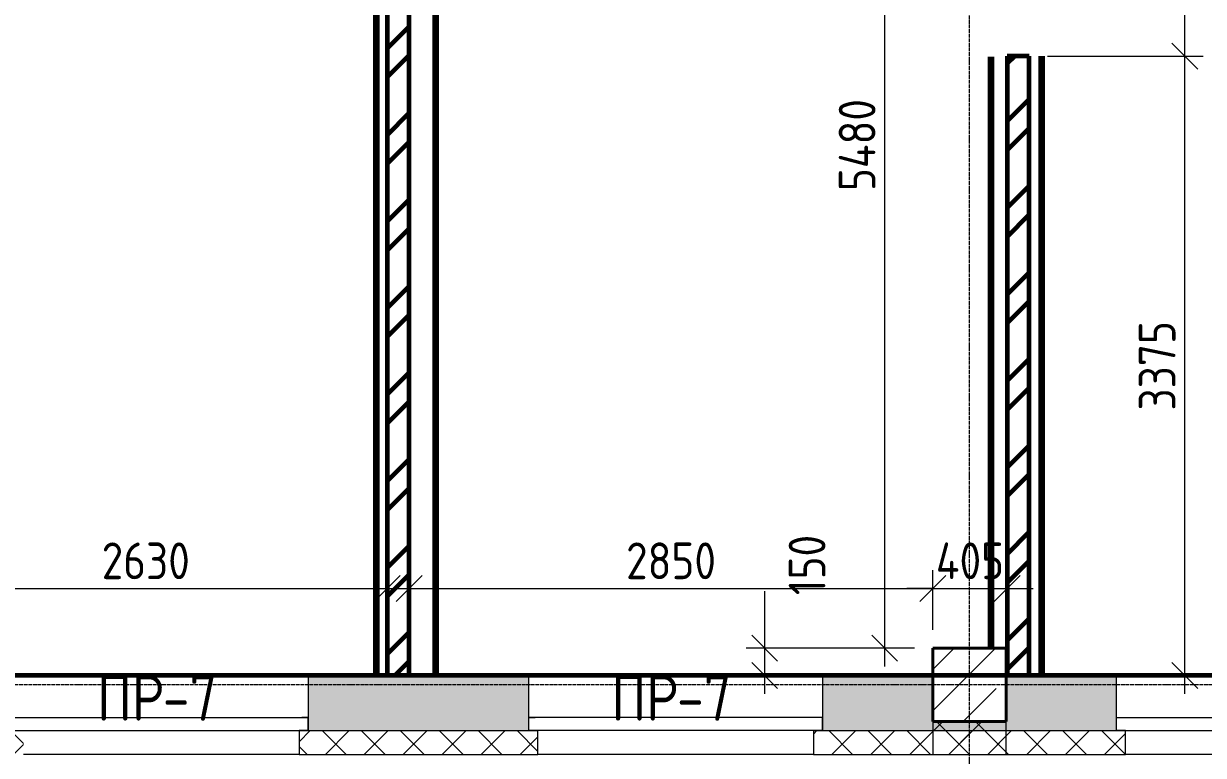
# Model space of a CAD drawing. Header units: millimetres. Extents: x -56773 to 221258, y -262288 to 26541.
# Drawn here: x 16659 to 23083, y -206008 to -202022 of the extents above; entities that cross this region are included whole.
import ezdxf

# ---------------------------------------------------------------- set-up
doc = ezdxf.new("R2010")
doc.units = ezdxf.units.MM
doc.linetypes.add('ADSK_Линия сетки', pattern=[25, 20, -2.5, 0, -2.5])
for name, color, linetype, lineweight in [('1.3) Кирпич перегородка сент', 30, 'Continuous', 60), ('3.1 Штукатурка внешн стен для инвесторов', 5, 'Continuous', 60), ('3.2) Штук 4 вып Сентябрь', 162, 'Continuous', 120), ('4.3)Шпакл баз сент инв подв и 1 эт', 6, 'Continuous', 60), ('_ Окна', 7, 'Continuous', 18), ('Марки', 7, 'Continuous', 20), ('Несущие колонны', 7, 'Continuous', 18), ('Окна', 7, 'Continuous', 9), ('Оси', 7, 'Continuous', 9), ('Размеры', 7, 'Continuous', 9), ('Стены внутренние', 7, 'Continuous', 18), ('Стены наружные', 7, 'Continuous', 18), ('Стены штриховка', 7, 'Continuous', 9)]:
    doc.layers.add(name, color=color, linetype=linetype, lineweight=lineweight)
doc.styles.add('GOST Common_2', font='', dxfattribs={"width": 0.9, "height": 250})
doc.styles.add('GOST Common_3', font='', dxfattribs={"width": 0.9, "height": 200})
doc.styles.get('GOST Common_2').set_extended_font_data('GOST Common')
doc.styles.get('GOST Common_3').set_extended_font_data('GOST Common')
doc.dimstyles.new('ADSK_Основной_2_0', dxfattribs={"dimscale": 304.8, "dimtxt": 201.142999, "dimasz": 0.463911, "dimexe": 0.328084, "dimexo": 0.328084, "dimgap": 0.164042, "dimtad": 1, "dimdec": 3, "dimrnd": 0.001, "dimdsep": 46, "dimtxsty": 'GOST Common_3', "dimblk1": 'OBLIQUE', "dimblk2": 'OBLIQUE', "dimsah": 1, "dimcen": 0.09, "dimdle": 0.328084, "dimazin": 2, "dimtfac": 1, "dimtdec": 4, "dimtix": 1, "dimtmove": 0, "dimatfit": 3, "dimfxl": 1, "dimtvp": 1, "dimtolj": 1, "dimtzin": 0, "dimlwd": 20, "dimlwe": 20, "dimarcsym": 2})
doc.dimstyles.new('ADSK_Основной_2_0_2', dxfattribs={"dimscale": 304.8, "dimtxt": 201.142999, "dimasz": 0.463911, "dimexe": 0.328084, "dimexo": 0.328084, "dimgap": 0.164042, "dimtad": 1, "dimdec": 3, "dimrnd": 0.001, "dimdsep": 46, "dimtxsty": 'GOST Common_3', "dimblk1": 'OBLIQUE', "dimblk2": 'OBLIQUE', "dimsah": 1, "dimcen": 0.09, "dimdle": 0.328084, "dimazin": 2, "dimtfac": 1, "dimtdec": 4, "dimtix": 1, "dimtmove": 0, "dimatfit": 3, "dimfxl": 1, "dimtvp": 1, "dimtolj": 1, "dimtzin": 0, "dimlwd": 20, "dimlwe": 20, "dimarcsym": 2})
pattern_1 = [(45, (9.36, -198628.46), (-106.066, 106.066), []), (135, (9.36, -198628.46), (-106.066, -106.066), [])]
pattern_2 = [(45, (9.36, -198628.46), (-235.7317, 235.7317), []), (45, (166.5, -198628.46), (-235.7317, 235.7317), [])]

# ---------------------------------------------------------------- blocks, each defined once
blk = doc.blocks.new('ADSK_КолоннаЖБ_Прямоугольная - 400x400 мм-1807143-Кладочный план 4-го этажа')
at = {"layer": 'Несущие колонны', "lineweight": 40}
for p, q in [((-200, 200), (200, 200)), ((-200, -200), (-200, 200)), ((200, 200), (200, -200)), ((200, -200), (-200, -200))]:
    blk.add_line(p, q, dxfattribs=at)
blk = doc.blocks.new('ОКНО L03 _2СТ_RS - ОК-5_1600х2000h-3556615-Кладочный план 4-го этажа')
at = {"layer": '_ Окна'}
for p, q in [((-838.1, 149), (761.9, 149)), ((-838.1, 149), (-838.1, 79)), ((-838.1, 149), (-833.1, 149)), ((-818.1, 149), (-38.1, 149)), ((-38.1, 149), (741.9, 149)), ((761.9, 149), (756.9, 149)), ((761.9, 149), (761.9, 79)), ((-838.1, 79), (761.9, 79)), ((-838.1, 79), (-803.1, 79)), ((-818.1, 79), (-38.1, 79)), ((-38.1, 79), (741.9, 79)), ((761.9, 79), (726.9, 79))]:
    blk.add_line(p, q, dxfattribs=at)
at = {"layer": 'Окна'}
blk.add_line((-888.1, -150), (811.9, -150), dxfattribs=at)
blk = doc.blocks.new('ОКНО L03 _2СТ_RS - ОК-5_1600х2000h-3556607-Кладочный план 4-го этажа')
at = {"layer": '_ Окна'}
for p, q in [((-838.1, -79), (761.9, -79)), ((-838.1, -149), (-838.1, -79)), ((-838.1, -79), (-803.1, -79)), ((-818.1, -79), (-38.1, -79)), ((-38.1, -79), (741.9, -79)), ((761.9, -79), (726.9, -79)), ((761.9, -149), (761.9, -79)), ((-838.1, -149), (761.9, -149)), ((-838.1, -149), (-833.1, -149)), ((-818.1, -149), (-38.1, -149)), ((-38.1, -149), (741.9, -149)), ((761.9, -149), (756.9, -149))]:
    blk.add_line(p, q, dxfattribs=at)
at = {"layer": 'Окна'}
blk.add_line((-888.1, 150), (811.9, 150), dxfattribs=at)
blk = doc.blocks.new('_Oblique')
at = {"color": 0, "linetype": 'ByBlock', "lineweight": -2}
blk.add_line((-0.5, -0.5), (0.5, 0.5), dxfattribs=at)
blk = doc.blocks.new('*D6056')
at = {"layer": 'Defpoints', "color": 0, "lineweight": 25, "transparency": 16777216}
for p in [(22134.4, -202198.5), (22981.1, -202198.5), (22881.1, -205573.5)]:
    blk.add_point(p, dxfattribs=at)
at = {"layer": 'Размеры', "color": 0, "lineweight": 20, "transparency": 16777216}
for p, q in [((22981.1, -205673.5), (22981.1, -202098.5)), ((22234.4, -202198.5), (23081.1, -202198.5)), ((22981.1, -205573.5), (23081.1, -205573.5))]:
    blk.add_line(p, q, dxfattribs=at)
at = {"layer": 'Размеры', "color": 0, "lineweight": 20, "transparency": 16777216, "xscale": 141.4, "yscale": 141.4, "zscale": 141.4}
for p, rotation in [((22981.1, -202198.5), 90), ((22981.1, -205573.5), 270)]:
    blk.add_blockref('_Oblique', p, dxfattribs=dict(at, rotation=rotation))
at = {"layer": 'Размеры', "color": 0, "lineweight": 9, "transparency": 16777216, "insert": (22831.1, -203886), "char_height": 200, "width": 605.475, "attachment_point": 5, "rotation": 90, "style": 'GOST Common_3'}
blk.add_mtext('\\A1;3375', dxfattribs=at)
blk = doc.blocks.new('*D6057')
at = {"layer": 'Defpoints', "color": 0, "lineweight": 25, "transparency": 16777216}
for p in [(22134.4, -200948.5), (22981.1, -200948.5), (22134.4, -202198.5)]:
    blk.add_point(p, dxfattribs=at)
at = {"layer": 'Размеры', "color": 0, "lineweight": 20, "transparency": 16777216}
for p, q in [((22981.1, -202298.5), (22981.1, -200848.5)), ((22234.4, -200948.5), (23081.1, -200948.5)), ((22234.4, -202198.5), (23081.1, -202198.5))]:
    blk.add_line(p, q, dxfattribs=at)
at = {"layer": 'Размеры', "color": 0, "lineweight": 20, "transparency": 16777216, "xscale": 141.4, "yscale": 141.4, "zscale": 141.4}
for p, rotation in [((22981.1, -200948.5), 90), ((22981.1, -202198.5), 270)]:
    blk.add_blockref('_Oblique', p, dxfattribs=dict(at, rotation=rotation))
at = {"layer": 'Размеры', "color": 0, "lineweight": 9, "transparency": 16777216, "insert": (22831.1, -201573.5), "char_height": 200, "width": 560.473, "attachment_point": 5, "rotation": 90, "style": 'GOST Common_3'}
blk.add_mtext('\\A1;1250', dxfattribs=at)
blk = doc.blocks.new('*D6137')
at = {"layer": 'Defpoints', "color": 0, "lineweight": 25, "transparency": 16777216}
for p in [(18759.4, -204998.4), (21609.4, -205098.4), (21609.4, -205423.5)]:
    blk.add_point(p, dxfattribs=at)
at = {"layer": 'Размеры', "color": 0, "lineweight": 20, "transparency": 16777216}
for p, q in [((21609.4, -205323.5), (21609.4, -204998.4)), ((18659.4, -205098.4), (21709.4, -205098.4)), ((18759.4, -205098.4), (18759.4, -205198.4))]:
    blk.add_line(p, q, dxfattribs=at)
at = {"layer": 'Размеры', "color": 0, "lineweight": 20, "transparency": 16777216, "xscale": 141.4, "yscale": 141.4, "zscale": 141.4, "rotation": 180}
blk.add_blockref('_Oblique', (18759.4, -205098.4), dxfattribs=at)
at = {"layer": 'Размеры', "color": 0, "lineweight": 20, "transparency": 16777216, "xscale": 141.4, "yscale": 141.4, "zscale": 141.4}
blk.add_blockref('_Oblique', (21609.4, -205098.4), dxfattribs=at)
at = {"layer": 'Размеры', "color": 0, "lineweight": 9, "transparency": 16777216, "insert": (20184.4, -204948.4), "char_height": 200, "width": 605.475, "attachment_point": 5, "style": 'GOST Common_3'}
blk.add_mtext('\\A1;2850', dxfattribs=at)
blk = doc.blocks.new('*D6138')
at = {"layer": 'Defpoints', "color": 0, "lineweight": 25, "transparency": 16777216}
for p in [(22014.4, -204998.4), (22014.4, -205098.4), (21609.4, -205423.5)]:
    blk.add_point(p, dxfattribs=at)
at = {"layer": 'Размеры', "color": 0, "lineweight": 20, "transparency": 16777216}
for p, q in [((21609.4, -205323.5), (21609.4, -204998.4)), ((21609.4, -205098.4), (21468, -205098.4)), ((21609.4, -205098.4), (22014.4, -205098.4)), ((22014.4, -205098.4), (22014.4, -205198.4)), ((22014.4, -205098.4), (22155.8, -205098.4))]:
    blk.add_line(p, q, dxfattribs=at)
at = {"layer": 'Размеры', "color": 0, "lineweight": 20, "transparency": 16777216, "xscale": 141.4, "yscale": 141.4, "zscale": 141.4}
blk.add_blockref('_Oblique', (21609.4, -205098.4), dxfattribs=at)
at = {"layer": 'Размеры', "color": 0, "lineweight": 20, "transparency": 16777216, "xscale": 141.4, "yscale": 141.4, "zscale": 141.4, "rotation": 180}
blk.add_blockref('_Oblique', (22014.4, -205098.4), dxfattribs=at)
at = {"layer": 'Размеры', "color": 0, "lineweight": 9, "transparency": 16777216, "insert": (21811.9, -204948.4), "char_height": 200, "width": 474.561, "attachment_point": 5, "style": 'GOST Common_3'}
blk.add_mtext('\\A1;405', dxfattribs=at)
blk = doc.blocks.new('*D6140')
at = {"layer": 'Defpoints', "color": 0, "lineweight": 25, "transparency": 16777216}
for p in [(18639.4, -204998.4), (18639.4, -205098.4), (16009.4, -205423.5)]:
    blk.add_point(p, dxfattribs=at)
at = {"layer": 'Размеры', "color": 0, "lineweight": 20, "transparency": 16777216}
for p, q in [((16009.4, -205323.5), (16009.4, -204998.4)), ((15909.4, -205098.4), (18739.4, -205098.4)), ((18639.4, -205098.4), (18639.4, -205198.4))]:
    blk.add_line(p, q, dxfattribs=at)
at = {"layer": 'Размеры', "color": 0, "lineweight": 20, "transparency": 16777216, "xscale": 141.4, "yscale": 141.4, "zscale": 141.4, "rotation": 180}
blk.add_blockref('_Oblique', (16009.4, -205098.4), dxfattribs=at)
at = {"layer": 'Размеры', "color": 0, "lineweight": 20, "transparency": 16777216, "xscale": 141.4, "yscale": 141.4, "zscale": 141.4}
blk.add_blockref('_Oblique', (18639.4, -205098.4), dxfattribs=at)
at = {"layer": 'Размеры', "color": 0, "lineweight": 9, "transparency": 16777216, "insert": (17324.4, -204948.4), "char_height": 200, "width": 605.475, "attachment_point": 5, "style": 'GOST Common_3'}
blk.add_mtext('\\A1;2630', dxfattribs=at)
blk = doc.blocks.new('*D6141')
at = {"layer": 'Defpoints', "color": 0, "lineweight": 25, "transparency": 16777216}
for p in [(20694.2, -205423.5), (21609.4, -205423.5), (21247.5, -205573.5)]:
    blk.add_point(p, dxfattribs=at)
at = {"layer": 'Размеры', "color": 0, "lineweight": 20, "transparency": 16777216}
for p, q in [((20694.2, -205423.5), (20694.2, -205114.4)), ((21509.4, -205423.5), (20594.2, -205423.5)), ((20694.2, -205673.5), (20694.2, -205423.5)), ((21147.5, -205573.5), (20594.2, -205573.5))]:
    blk.add_line(p, q, dxfattribs=at)
at = {"layer": 'Размеры', "color": 0, "lineweight": 20, "transparency": 16777216, "xscale": 141.4, "yscale": 141.4, "zscale": 141.4}
for p, rotation in [((20694.2, -205423.5), 90), ((20694.2, -205573.5), 270)]:
    blk.add_blockref('_Oblique', p, dxfattribs=dict(at, rotation=rotation))
at = {"layer": 'Размеры', "color": 0, "lineweight": 9, "transparency": 16777216, "insert": (20825.1, -205135.6), "char_height": 200, "width": 409.104, "attachment_point": 1, "rotation": 90, "line_spacing_factor": 1.022761, "style": 'GOST Common_3'}
blk.add_mtext('\\A1;150', dxfattribs=at)
blk = doc.blocks.new('*D6142')
at = {"layer": 'Defpoints', "color": 0, "lineweight": 25, "transparency": 16777216}
for p in [(21247.5, -199943.5), (21347.5, -199943.5), (21609.4, -205423.5)]:
    blk.add_point(p, dxfattribs=at)
at = {"layer": 'Размеры', "color": 0, "lineweight": 20, "transparency": 16777216}
for p, q in [((21347.5, -205523.5), (21347.5, -199843.5)), ((21347.5, -199943.5), (21447.5, -199943.5)), ((21509.4, -205423.5), (21247.5, -205423.5))]:
    blk.add_line(p, q, dxfattribs=at)
at = {"layer": 'Размеры', "color": 0, "lineweight": 20, "transparency": 16777216, "xscale": 141.4, "yscale": 141.4, "zscale": 141.4}
for p, rotation in [((21347.5, -199943.5), 90), ((21347.5, -205423.5), 270)]:
    blk.add_blockref('_Oblique', p, dxfattribs=dict(at, rotation=rotation))
at = {"layer": 'Размеры', "color": 0, "lineweight": 9, "transparency": 16777216, "insert": (21197.5, -202683.5), "char_height": 200, "width": 625.93, "attachment_point": 5, "rotation": 90, "style": 'GOST Common_3'}
blk.add_mtext('\\A1;5480', dxfattribs=at)

msp = doc.modelspace()

# ---------------------------------------------------------------- hatches: boundary and pattern name
at = {"layer": '1.3) Кирпич перегородка сент'}
h = msp.add_hatch(dxfattribs=at)
h.set_pattern_fill('FP_8', color=256, style=0, pattern_type=2)
h.set_pattern_definition(pattern_2)
h.paths.add_polyline_path([(18639.3615, -205573.4914), (18759.3615, -205573.4914), (18759.3615, -199943.4914), (18639.3615, -199943.4914), (18639.3615, -200736.9674)])
h = msp.add_hatch(dxfattribs=at)
h.set_pattern_fill('FP_8', color=256, style=0, pattern_type=2)
h.set_pattern_definition(pattern_2)
h.paths.add_polyline_path([(22134.3615, -205573.4914), (22134.3615, -202198.4914), (22014.3615, -202198.4914), (22014.3615, -205573.4914)])
h.paths.add_polyline_path([(22134.3615, -200948.4914), (22134.3615, -199943.4914), (22014.3615, -199943.4914), (22014.3615, -200948.4914)])
at = {"layer": 'Несущие колонны', "lineweight": 9}
h = msp.add_hatch(dxfattribs=at)
h.set_pattern_fill('FP_1', color=256, style=0, pattern_type=2)
h.set_pattern_definition([(45, (9.36, -198628.46), (-224.5064, 224.5064), []), (45, (233.87, -198628.46), (-224.5064, 224.5064), [396.875, -79.375, 3.353, -76.022])])
h.paths.add_polyline_path([(22009.3615, -205823.4914), (22009.3615, -205423.4914), (21609.3615, -205423.4914), (21609.3615, -205823.4914)])
at = {"layer": 'Стены внутренние', "lineweight": 9}
h = msp.add_hatch(dxfattribs=at)
h.set_pattern_fill('FP_8', color=256, style=0, pattern_type=2)
h.set_pattern_definition(pattern_2)
h.paths.add_polyline_path([(18639.3615, -205573.4914), (18759.3615, -205573.4914), (18759.3615, -199943.4914), (18639.3615, -199943.4914), (18639.3615, -200736.9674)])
h = msp.add_hatch(dxfattribs=at)
h.set_pattern_fill('FP_8', color=256, style=0, pattern_type=2)
h.set_pattern_definition(pattern_2)
h.paths.add_polyline_path([(22134.3615, -205573.4914), (22134.3615, -202198.4914), (22014.3615, -202198.4914), (22014.3615, -205573.4914)])
h.paths.add_polyline_path([(22134.3615, -200948.4914), (22134.3615, -199943.4914), (22014.3615, -199943.4914), (22014.3615, -200948.4914)])
h = msp.add_hatch(dxfattribs=at)
h.set_pattern_fill('FP_2', color=256, style=0, pattern_type=2)
h.set_pattern_definition([(45, (9.36, -198628.46), (84.18955, 308.69595), [396.875, -79.375, 3.353, -76.022])])
h.paths.add_polyline_path([(59259.3615, -205873.4914), (59259.3615, -205872.4914), (59209.3615, -205872.4914), (59209.3615, -205573.4914), (58009.3615, -205573.4914), (58009.3615, -205872.4914), (57959.3615, -205873.4914)])
h.paths.add_polyline_path([(60759.3615, -205873.4914), (61559.3615, -205873.4914), (61559.3615, -205573.4914), (60809.3615, -205573.4914), (60809.3615, -205872.4914), (60759.3615, -205872.4914)])
h.paths.add_polyline_path([(56459.3615, -205873.4914), (56459.3615, -205872.4914), (56409.3615, -205872.4914), (56409.3615, -205573.4914), (54809.3615, -205573.4914), (54809.3615, -205872.4914), (56097.859, -205873.4914)])
h.paths.add_polyline_path([(53259.3615, -205873.4914), (53259.3615, -205872.4914), (53209.3615, -205872.4914), (53209.3615, -205573.4914), (52009.3615, -205573.4914), (52009.3615, -205872.4914), (52797.6931, -205873.4914)])
h.paths.add_polyline_path([(48459.3615, -205873.4914), (50409.3615, -205872.4914), (50409.3615, -205573.4914), (48509.3615, -205573.4914), (48509.3615, -205872.4914), (48459.3615, -205872.4914)])
h.paths.add_polyline_path([(39597.0293, -205873.4914), (40609.3615, -205872.4914), (40609.3615, -205573.4914), (39009.3615, -205573.4914), (39009.3615, -205872.4914), (38959.3615, -205873.4914)])
h.paths.add_polyline_path([(37459.3615, -205873.4914), (37459.3615, -205872.4914), (37409.3615, -205872.4914), (37409.3615, -205573.4914), (36209.3615, -205573.4914), (36209.3615, -205872.4914), (36296.8633, -205873.4914)])
h.paths.add_polyline_path([(46959.3615, -205873.4914), (46959.3615, -205872.4914), (46909.3615, -205872.4914), (46909.3615, -205573.4914), (45009.3615, -205573.4914), (45009.3615, -205872.4914), (46197.3612, -205873.4914)])
h.paths.add_polyline_path([(42897.1952, -205873.4914), (43409.3615, -205872.4914), (43409.3615, -205573.4914), (42209.3615, -205573.4914), (42209.3615, -205872.4914), (42159.3615, -205873.4914)])
h.paths.add_polyline_path([(34659.3615, -205873.4914), (34659.3615, -205872.4914), (34609.3615, -205872.4914), (34609.3615, -205573.4914), (34009.3615, -205573.4914), (34009.3615, -205823.4914), (33609.3615, -205823.4914), (33609.3615, -205573.4914), (33009.3615, -205573.4914), (33009.3615, -205872.4914), (32996.6974, -205873.4914)])
h.paths.add_polyline_path([(22659.3615, -205873.4914), (22659.3615, -205872.4914), (22609.3615, -205872.4914), (22609.3615, -205573.4914), (22009.3615, -205573.4914), (22009.3615, -205823.4914), (21609.3615, -205823.4914), (21609.3615, -205573.4914), (21009.3615, -205573.4914), (21009.3615, -205872.4914), (20959.3615, -205873.4914)])
h.paths.add_polyline_path([(28659.3615, -205873.4914), (28659.3615, -205872.4914), (28609.3615, -205872.4914), (28609.3615, -205573.4914), (27009.3615, -205573.4914), (27009.3615, -205872.4914), (26959.3615, -205873.4914)])
h.paths.add_polyline_path([(25459.3615, -205873.4914), (25459.3615, -205872.4914), (25409.3615, -205872.4914), (25409.3615, -205573.4914), (24209.3615, -205573.4914), (24209.3615, -205872.4914), (24159.3615, -205873.4914)])
h.paths.add_polyline_path([(19459.3615, -205873.4914), (19459.3615, -205872.4914), (19409.3615, -205872.4914), (19409.3615, -205573.4914), (18209.3615, -205573.4914), (18209.3615, -205872.4914), (18159.3615, -205873.4914)])
h.paths.add_polyline_path([(31459.3615, -205873.4914), (31459.3615, -205872.4914), (31409.3615, -205872.4914), (31409.3615, -205573.4914), (30209.3615, -205573.4914), (30209.3615, -205872.4914), (30159.3615, -205873.4914)])
h.paths.add_polyline_path([(16659.3615, -205873.4914), (16659.3615, -205872.4914), (16609.3615, -205872.4914), (16609.3615, -205573.4914), (16009.3615, -205573.4914), (16009.3615, -205823.4914), (15609.3615, -205823.4914), (15609.3615, -205573.4914), (15009.3615, -205573.4914), (15009.3615, -205823.4914), (14609.3615, -205823.4914), (14609.3615, -205573.4914), (14009.3615, -205573.4914), (14009.3615, -205872.4914), (16495.8676, -205873.4914)])
h.paths.add_polyline_path([(9659.3615, -205873.4914), (9659.3615, -205872.4914), (9609.3615, -205872.4914), (9609.3615, -205573.4914), (9009.3615, -205573.4914), (9009.3615, -205823.4914), (8609.3615, -205823.4914), (8609.3615, -205573.4914), (8009.3615, -205573.4914), (8009.3615, -205872.4914), (7959.3615, -205873.4914)])
h.paths.add_polyline_path([(11159.3615, -205873.4914), (12409.3615, -205872.4914), (12409.3615, -205573.4914), (11209.3615, -205573.4914), (11209.3615, -205872.4914), (11159.3615, -205872.4914)])
h.paths.add_polyline_path([(3659.3615, -205873.4914), (3659.3615, -205872.4914), (3609.3615, -205872.4914), (3609.3615, -205573.4914), (3009.3615, -205573.4914), (3009.3615, -205823.4914), (2609.3615, -205823.4914), (2609.3615, -205573.4914), (2009.3615, -205573.4914), (2009.3615, -205872.4914), (3295.2038, -205873.4914)])
h.paths.add_polyline_path([(-840.6385, -205873.4914), (409.3615, -205872.4914), (409.3615, -205573.4914), (-790.6385, -205573.4914), (-790.6385, -205872.4914), (-840.6385, -205872.4914)])
h.paths.add_polyline_path([(-2340.6385, -205873.4914), (-2340.6385, -205872.4914), (-2390.6385, -205872.4914), (-2390.6385, -205573.4914), (-2990.6385, -205573.4914), (-2990.6385, -205873.4914)])
h.paths.add_polyline_path([(5159.3615, -205873.4914), (6409.3615, -205872.4914), (6409.3615, -205573.4914), (5209.3615, -205573.4914), (5209.3615, -205872.4914), (5159.3615, -205872.4914)])
at = {"layer": 'Стены наружные', "lineweight": 9}
h = msp.add_hatch(dxfattribs=at)
h.set_pattern_fill('FP_4', color=256, style=0, pattern_type=2)
h.set_pattern_definition(pattern_1)
h.paths.add_polyline_path([(21609.3615, -206003.4914), (22009.3615, -206003.4914), (22009.3615, -205823.4914), (21609.3615, -205823.4914)])
h = msp.add_hatch(dxfattribs=at)
h.set_pattern_fill('FP_4', color=256, style=0, pattern_type=2)
h.set_pattern_definition(pattern_1)
h.paths.add_polyline_path([(61989.3615, -206003.4914), (61989.3615, -205873.4914), (60759.3615, -205873.4914), (60759.3615, -206003.4914), (61873.1494, -206003.4914)])
h.paths.add_polyline_path([(57959.3615, -206003.4914), (59259.3615, -206003.4914), (59259.3615, -205873.4914), (57959.3615, -205873.4914)])
h.paths.add_polyline_path([(40659.3615, -206003.4914), (40659.3615, -205873.4914), (38959.3615, -205873.4914), (38959.3615, -206003.4914), (39597.0293, -206003.4914)])
h.paths.add_polyline_path([(51959.3615, -206003.4914), (53259.3615, -206003.4914), (53259.3615, -205873.4914), (51959.3615, -205873.4914)])
h.paths.add_polyline_path([(42159.3615, -206003.4914), (43459.3615, -206003.4914), (43459.3615, -205873.4914), (42159.3615, -205873.4914)])
h.paths.add_polyline_path([(44959.3615, -206003.4914), (46959.3615, -206003.4914), (46959.3615, -205873.4914), (44959.3615, -205873.4914)])
h.paths.add_polyline_path([(37459.3615, -206003.4914), (37459.3615, -205873.4914), (36159.3615, -205873.4914), (36159.3615, -206003.4914), (36296.8633, -206003.4914)])
h.paths.add_polyline_path([(56097.859, -206003.4914), (56459.3615, -206003.4914), (56459.3615, -205873.4914), (54759.3615, -205873.4914), (54759.3615, -206003.4914)])
h.paths.add_polyline_path([(48459.3615, -206003.4914), (50459.3615, -206003.4914), (50459.3615, -205873.4914), (48459.3615, -205873.4914)])
h.paths.add_polyline_path([(32996.6974, -206003.4914), (34659.3615, -206003.4914), (34659.3615, -205873.4914), (32959.3615, -205873.4914), (32959.3615, -206003.4914)])
h.paths.add_polyline_path([(16659.3615, -206003.4914), (16659.3615, -205873.4914), (13959.3615, -205873.4914), (13959.3615, -206003.4914), (16495.8676, -206003.4914)])
h.paths.add_polyline_path([(31459.3615, -206003.4914), (31459.3615, -205873.4914), (30159.3615, -205873.4914), (30159.3615, -206003.4914)])
h.paths.add_polyline_path([(18159.3615, -206003.4914), (19459.3615, -206003.4914), (19459.3615, -205873.4914), (18159.3615, -205873.4914)])
h.paths.add_polyline_path([(20959.3615, -206003.4914), (22659.3615, -206003.4914), (22659.3615, -205873.4914), (20959.3615, -205873.4914)])
h.paths.add_polyline_path([(26959.3615, -206003.4914), (28659.3615, -206003.4914), (28659.3615, -205873.4914), (26959.3615, -205873.4914)])
h.paths.add_polyline_path([(25459.3615, -206003.4914), (25459.3615, -205873.4914), (24159.3615, -205873.4914), (24159.3615, -206003.4914)])
h.paths.add_polyline_path([(459.3615, -206003.4914), (459.3615, -205873.4914), (-840.6385, -205873.4914), (-840.6385, -206003.4914), (-4.9621, -206003.4914)])
h.paths.add_polyline_path([(12459.3615, -206003.4914), (12459.3615, -205873.4914), (11159.3615, -205873.4914), (11159.3615, -206003.4914)])
h.paths.add_polyline_path([(9659.3615, -206003.4914), (9659.3615, -205873.4914), (7959.3615, -205873.4914), (7959.3615, -206003.4914)])
h.paths.add_polyline_path([(1959.3615, -206003.4914), (3659.3615, -206003.4914), (3659.3615, -205873.4914), (1959.3615, -205873.4914)])
h.paths.add_polyline_path([(-2990.6385, -206003.4914), (-2340.6385, -206003.4914), (-2340.6385, -205873.4914), (-2990.6385, -205873.4914)])
h.paths.add_polyline_path([(5159.3615, -206003.4914), (6459.3615, -206003.4914), (6459.3615, -205873.4914), (5159.3615, -205873.4914)])

# ---------------------------------------------------------------- linework, layer by layer
at = {"layer": '1.3) Кирпич перегородка сент'}
for p, q in [((18639.3615, -199898.4914), (18639.3615, -205573.4914)), ((18759.3615, -205573.4914), (18759.3615, -199943.4914)), ((22134.3615, -202198.4914), (22014.3615, -202198.4914)), ((22014.3615, -202198.4914), (22014.3615, -205573.4914)), ((22134.3615, -205573.4914), (22134.3615, -202198.4914))]:
    msp.add_line(p, q, dxfattribs=at)
at = {"layer": '3.1 Штукатурка внешн стен для инвесторов'}
msp.add_lwpolyline([(61409.3615, -205573.4914), (-19390.6385, -205573.4914)], dxfattribs=at)
at = {"layer": '3.2) Штук 4 вып Сентябрь'}
for points in [[(18580.7958, -205573.4914), (18580.7958, -199823.4914)], [(18904.6762, -205573.4914), (18904.6762, -199996.7203), (21977.5507, -199996.7203), (21977.5507, -200948.4914)], [(21925.506, -202202.8224), (21925.506, -205423.4914)], [(22203.1611, -205573.4914), (22203.1611, -202198.4914)]]:
    msp.add_lwpolyline(points, dxfattribs=at)
at = {"layer": '4.3)Шпакл баз сент инв подв и 1 эт'}
for points in [[(18580.7958, -205573.4914), (18580.7958, -199823.4914)], [(18904.6762, -205573.4914), (18904.6762, -199996.7203), (21977.5507, -199996.7203), (21977.5507, -200948.4914)], [(21925.506, -202202.8224), (21925.506, -205423.4914)], [(22203.1611, -205573.4914), (22203.1611, -202198.4914)]]:
    msp.add_lwpolyline(points, dxfattribs=at)
at = {"layer": 'Несущие колонны', "lineweight": 9}
for p, q in [((22009.3615, -205423.4914), (21609.3615, -205423.4914)), ((21609.3615, -205423.4914), (21609.3615, -205573.4914)), ((22009.3615, -205573.4914), (22009.3615, -205423.4914)), ((21609.3615, -205573.4914), (21609.3615, -205823.4914)), ((22009.3615, -205823.4914), (22009.3615, -205573.4914)), ((21609.3615, -205823.4914), (22009.3615, -205823.4914))]:
    msp.add_line(p, q, dxfattribs=at)
at = {"layer": 'Оси', "linetype": 'ADSK_Линия сетки', "lineweight": 5}
for p, q in [((21809.3615, -209602.3427), (21809.3615, -188601.0153)), ((62563.3938, -205623.4914), (-25230.7352, -205623.4914))]:
    msp.add_line(p, q, dxfattribs=at)
at = {"layer": 'Стены внутренние', "lineweight": 5}
for p, q in [((18639.3615, -199898.4914), (18639.3615, -205573.4914)), ((18759.3615, -205573.4914), (18759.3615, -199943.4914)), ((22014.3615, -202198.4914), (22014.3615, -205573.4914)), ((22134.3615, -202198.4914), (22014.3615, -202198.4914)), ((22134.3615, -205573.4914), (22134.3615, -202198.4914)), ((16609.3615, -205573.4914), (18209.3615, -205573.4914)), ((18639.3615, -205573.4914), (18209.3615, -205573.4914)), ((18209.3615, -205573.4914), (18209.3615, -205872.4914)), ((19409.3615, -205573.4914), (18759.3615, -205573.4914)), ((19409.3615, -205872.4914), (19409.3615, -205573.4914)), ((19409.3615, -205573.4914), (21009.3615, -205573.4914)), ((21609.3615, -205573.4914), (21009.3615, -205573.4914)), ((21009.3615, -205573.4914), (21009.3615, -205872.4914)), ((21609.3615, -205823.4914), (21609.3615, -205573.4914)), ((22014.3615, -205573.4914), (22009.3615, -205573.4914)), ((22009.3615, -205573.4914), (22009.3615, -205823.4914)), ((22609.3615, -205573.4914), (22134.3615, -205573.4914)), ((22609.3615, -205872.4914), (22609.3615, -205573.4914)), ((22609.3615, -205573.4914), (24209.3615, -205573.4914)), ((18209.3615, -205872.4914), (18159.3615, -205872.4914)), ((18159.3615, -205872.4914), (18159.3615, -205873.4914)), ((19459.3615, -205872.4914), (19409.3615, -205872.4914)), ((19459.3615, -205873.4914), (19459.3615, -205872.4914)), ((21009.3615, -205872.4914), (20959.3615, -205872.4914)), ((20959.3615, -205872.4914), (20959.3615, -205873.4914)), ((22659.3615, -205872.4914), (22609.3615, -205872.4914)), ((22659.3615, -205873.4914), (22659.3615, -205872.4914))]:
    msp.add_line(p, q, dxfattribs=at)
at = {"layer": 'Стены наружные', "lineweight": 9}
for p, q in [((22009.3615, -205823.4914), (21609.3615, -205823.4914)), ((21609.3615, -205823.4914), (21609.3615, -206003.4914)), ((22009.3615, -206003.4914), (22009.3615, -205823.4914)), ((18159.3615, -205873.4914), (18159.3615, -206003.4914)), ((19459.3615, -206003.4914), (19459.3615, -205873.4914)), ((20959.3615, -205873.4914), (20959.3615, -206003.4914)), ((22659.3615, -206003.4914), (22659.3615, -205873.4914)), ((18159.3615, -206003.4914), (16659.3615, -206003.4914)), ((18159.3615, -206003.4914), (19459.3615, -206003.4914)), ((20959.3615, -206003.4914), (19459.3615, -206003.4914)), ((20959.3615, -206003.4914), (22659.3615, -206003.4914)), ((24159.3615, -206003.4914), (22659.3615, -206003.4914))]:
    msp.add_line(p, q, dxfattribs=at)
at = {"layer": 'Стены штриховка', "lineweight": 9}
for p, q in [((18639.3615, -205573.4914), (18759.3615, -205573.4914)), ((22014.3615, -205573.4914), (22134.3615, -205573.4914)), ((18159.3615, -205873.4914), (19459.3615, -205873.4914)), ((20959.3615, -205873.4914), (22659.3615, -205873.4914))]:
    msp.add_line(p, q, dxfattribs=at)

# ---------------------------------------------------------------- block references
at = {"layer": 'Несущие колонны', "lineweight": 9, "rotation": 89.9999999999999}
msp.add_blockref('ADSK_КолоннаЖБ_Прямоугольная - 400x400 мм-1807143-Кладочный план 4-го этажа', (21809.3615, -205623.4914), dxfattribs=at)
at = {"layer": 'Окна', "lineweight": 9}
for p in [(17447.4615, -205723.4914), (23447.4615, -205723.4914)]:
    msp.add_blockref('ОКНО L03 _2СТ_RS - ОК-5_1600х2000h-3556607-Кладочный план 4-го этажа', p, dxfattribs=at)
at = {"layer": 'Окна', "rotation": 180}
msp.add_blockref('ОКНО L03 _2СТ_RS - ОК-5_1600х2000h-3556615-Кладочный план 4-го этажа', (20171.2615, -205723.4914), dxfattribs=at)

# ---------------------------------------------------------------- texts
at = {"layer": 'Марки', "lineweight": 9, "char_height": 250, "attachment_point": 1, "style": 'GOST Common_2'}
for s, insert, width in [('ПР', (17059.4307, -205569.5103), 432.91125), ('-7', (17416.6182, -205569.5103), 389.620125), ('ПР', (19859.4307, -205569.5103), 432.91125), ('-7', (20216.6182, -205569.5103), 389.620125)]:
    msp.add_mtext(s, dxfattribs=dict(at, insert=insert, width=width))

# ---------------------------------------------------------------- dimensions: what is measured, and where the dimension line sits
at = {"layer": 'Размеры', "lineweight": 9}
for base, p1, p2, override, picture, middle in [((21347.4886, -199943.4914), (21609.3615, -205423.4914), (21247.5037, -199943.4914), {"dimpost": '<>', "dimfxl": 5491.934181}, '*D6142', (21197.4886, -202683.4914)), ((22981.0951, -200948.4914), (22134.3615, -202198.4914), (22134.3615, -200948.4914), {"dimpost": '<>', "dimfxl": 1250}, '*D6057', (22831.0951, -201573.4914)), ((22981.0951, -202198.4914), (22881.1102, -205573.4914), (22134.3615, -202198.4914), {"dimpost": '<>', "dimfxl": 3456.625328}, '*D6056', (22831.0951, -203885.9914))]:
    dim = msp.add_linear_dim(base=base, p1=p1, p2=p2, angle=90, dimstyle='ADSK_Основной_2_0_2', override=override, dxfattribs=at)
    dim.commit()
    dim.dimension.update_dxf_attribs({"geometry": picture, "text_midpoint": middle})
dim = msp.add_linear_dim(base=(20694.1916, -205423.4914), p1=(21247.5037, -205573.4914), p2=(21609.3615, -205423.4914), angle=90, dimstyle='ADSK_Основной_2_0', override={"dimpost": '<>', "dimfxl": 391.715523}, dxfattribs=at)
dim.commit()
dim.dimension.update_dxf_attribs({"geometry": '*D6141', "text_midpoint": (20958.4773, -205114.3598), "dimtype": 160, "text_rotation": 90})
for base, p1, p2, override, picture, middle in [((18639.3615, -205098.4021), (16009.3615, -205423.4914), (18639.3615, -204998.4173), {"dimpost": '<>', "dimfxl": 2664.129884}, '*D6140', (17324.3615, -204948.4021)), ((21609.3615, -205098.4021), (18759.3615, -204998.4173), (21609.3615, -205423.4914), {"dimpost": '<>', "dimfxl": 2881.525298}, '*D6137', (20184.3615, -204948.4021)), ((22014.3615, -205098.4021), (21609.3615, -205423.4914), (22014.3615, -204998.4173), {"dimpost": '<>', "dimfxl": 587.12268}, '*D6138', (21811.8615, -204948.4021))]:
    dim = msp.add_linear_dim(base=base, p1=p1, p2=p2, dimstyle='ADSK_Основной_2_0_2', override=override, dxfattribs=at)
    dim.commit()
    dim.dimension.update_dxf_attribs({"geometry": picture, "text_midpoint": middle})

doc.saveas('drawing.dxf')
